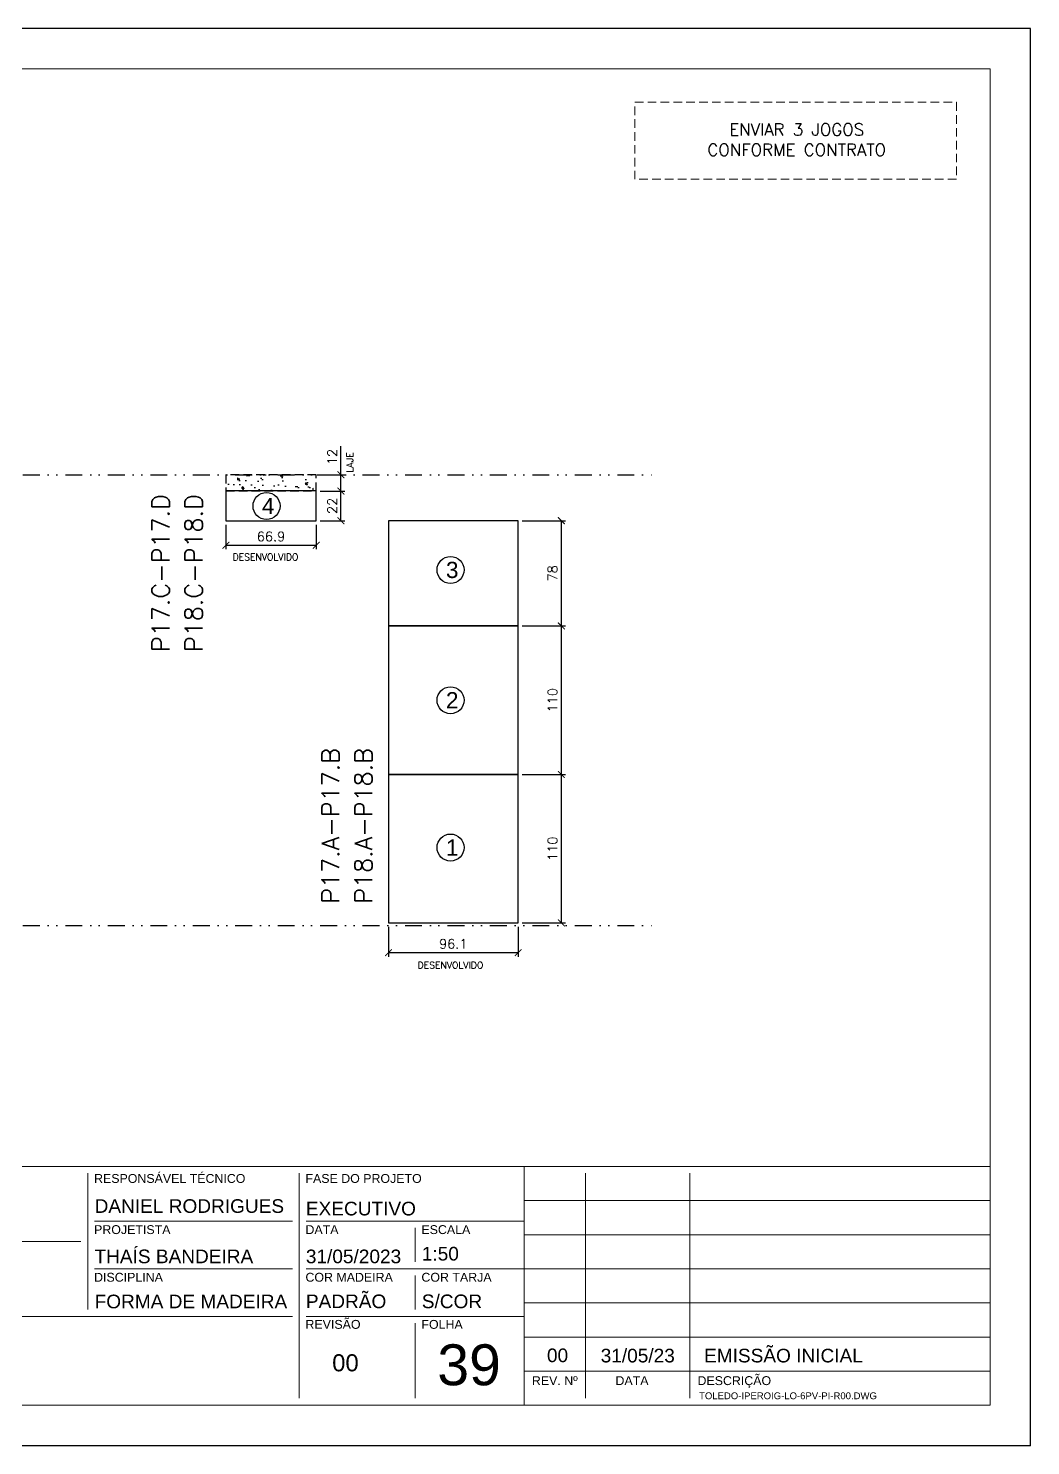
# Model space of a CAD drawing. Extents: x -23436 to 4767, y -4131 to 9755.
# Drawn here: x -15179 to -14436, y -1668 to -618 of the extents above; entities that cross this region are included whole.
import ezdxf
from ezdxf.enums import TextEntityAlignment as Align

# ---------------------------------------------------------------- set-up
doc = ezdxf.new("R2010")
doc.units = 0
doc.header["$PDMODE"] = 2
doc.header["$PDSIZE"] = 10
for name, pattern in [('DASHED2', [9.525, 6.35, -3.175]), ('DIVIDE2', [0.625, 0.25, -0.125, 0, -0.125, 0, -0.125]), ('HIDDEN', [9.525, 6.35, -3.175])]:
    doc.linetypes.add(name, pattern=pattern)
doc.layers.get('0').update_dxf_attribs({"lineweight": 13})
doc.layers.get('Defpoints').update_dxf_attribs({"lineweight": 13})
for name, color, linetype in [('Concreto', 250, 'HIDDEN'), ('Cota', 4, 'Continuous'), ('MB Logo', 254, 'Continuous'), ('Nível', 160, 'Continuous'), ('Painéis', 30, 'Continuous'), ('Romaneio', 10, 'Continuous')]:
    doc.layers.add(name, color=color, linetype=linetype)
for name, color, linetype, lineweight in [('cotas', 4, 'Continuous', 13), ('FOLHA MB', 7, 'Continuous', 13), ('N° FOLHA', 5, 'Continuous', 13), ('Texto Seção', 7, 'Continuous', 15)]:
    doc.layers.add(name, color=color, linetype=linetype, lineweight=lineweight)
doc.layers.add('Laje_Perimetro', color=7, linetype='Continuous', plot=False)
doc.styles.add('ARIAL', font='arial.ttf', dxfattribs={"oblique": 15, "height": 25})
doc.styles.add('MB_C01', font='arial.ttf', dxfattribs={"height": 1.3})
doc.styles.add('MB_C02', font='arial.ttf', dxfattribs={"height": 2})
doc.styles.add('MB_C03', font='arial.ttf', dxfattribs={"height": 2.5})
doc.styles.add('MB_C04', font='arial.ttf', dxfattribs={"height": 6})
doc.styles.add('MtXpl_Lucida_Sans_Un', font='l_10646.ttf')
doc.styles.add('REGUA-120', font='ROMANS.shx', dxfattribs={"height": 15})
doc.styles.add('ROMANS', font='romans.shx')
doc.dimstyles.new('PAINEL', dxfattribs={"dimtxt": 7, "dimasz": 5, "dimexe": 3, "dimexo": 3, "dimgap": 3, "dimtad": 1, "dimdec": 1, "dimzin": 12, "dimdsep": 46, "dimtxsty": 'ROMANS', "dimblk": 'ARCHTICK', "dimcen": 0, "dimclrd": 4, "dimclre": 4, "dimclrt": 1, "dimadec": 1, "dimazin": 3, "dimtfac": 1, "dimtdec": 1, "dimtmove": 0, "dimatfit": 3, "dimldrblk": 'OBLIQUE', "dimfxl": 0, "dimtolj": 1, "dimtzin": 12, "dimarcsym": 0})

# ---------------------------------------------------------------- blocks, each defined once
blk = doc.blocks.new('MB-NOVO')
at = {"layer": 'MB Logo', "linetype": 'Continuous'}
h = blk.add_hatch(color=256, dxfattribs=at)
h.dxf.hatch_style = 1
h.set_gradient(color1=(242, 132, 69), color2=(247, 180, 141), rotation=90, tint=1)
h.paths.add_polyline_path([(-18529.6, 10980.8), (-18475.7, 10980.8, 0.706757), (-18468.7, 11008, 0.681802), (-18476.7, 11034.9), (-18529.4, 11034.9, 0.243712), (-18530.2, 11034.5), (-18551.7, 11003.9), (-18573.3, 11034.5, 0.243712), (-18574.1, 11034.9), (-18586.5, 11034.9), (-18586.5, 10980.8), (-18573.9, 10980.8), (-18573.9, 11012.9), (-18551.7, 10981.5), (-18529.6, 11012.9)])
h.paths.add_polyline_path([(-18516.8, 11014.1), (-18516.8, 11022), (-18477.8, 11022, -0.414214), (-18475.8, 11020), (-18475.8, 11016.1, -0.414214), (-18477.8, 11014.1)], flags=16)
h.paths.add_polyline_path([(-18516.8, 11001.4), (-18476.8, 11001.4, -0.414214), (-18474.8, 10999.4), (-18474.8, 10995.5, -0.414214), (-18476.8, 10993.5), (-18516.8, 10993.5)], flags=16)
at = {"layer": 'MB Logo', "true_color": 0x262626}
h = blk.add_hatch(color=250, dxfattribs=at)
h.dxf.hatch_style = 1
h.paths.add_polyline_path([(-18537.3, 11033.3, 0.60809), (-18538.1, 11034.9), (-18565.3, 11034.9, 0.60809), (-18566.1, 11033.3), (-18552.5, 11014, 0.518202), (-18550.9, 11014)])
h = blk.add_hatch(color=250, dxfattribs=at)
h.dxf.hatch_style = 1
h.paths.add_polyline_path([(-18456.2, 11011.3), (-18456.2, 11024.6), (-18434.2, 11024.6), (-18434.2, 11034.9), (-18476.7, 11034.9, -0.681802), (-18468.7, 11008, -0.706757), (-18475.7, 10980.8), (-18456.2, 10980.8), (-18456.2, 11001.4), (-18437.8, 11001.4), (-18437.8, 11011.3)])
h = blk.add_hatch(color=250, dxfattribs=at)
h.dxf.hatch_style = 1
h.paths.add_polyline_path([(-18435.9, 11007.9, 1), (-18381.9, 11007.9, 1)])
edge = h.paths.add_edge_path(flags=16)
edge.add_ellipse((-18409, 11007.7), major_axis=(0, 16.8), ratio=0.916255, start_angle=0, end_angle=360)
h = blk.add_hatch(color=250, dxfattribs=at)
h.dxf.hatch_style = 1
h.paths.add_polyline_path([(-18357, 11034.9), (-18380.2, 11034.9), (-18380.2, 10980.8), (-18367.6, 10980.8), (-18367.6, 11000.7), (-18363.4, 11000.7, -0.195765), (-18360.9, 10998.9), (-18351.8, 10983.2, 0.261385), (-18347.5, 10980.8), (-18336.4, 10980.8), (-18347.5, 10999, 0.082429), (-18349.6, 11001.5), (-18351.9, 11003.4, 0.81838)])
h.paths.add_polyline_path([(-18360.8, 11009), (-18367.6, 11009), (-18367.6, 11025), (-18360.8, 11025, -0.92578)], flags=16)
h = blk.add_hatch(color=250, dxfattribs=at)
h.dxf.hatch_style = 1
h.paths.add_polyline_path([(-18286.6, 11015.9), (-18286.6, 10980.8), (-18275.8, 10980.8), (-18275.8, 11034.9), (-18286.6, 11034.9, 0.216647), (-18289.4, 11032.4), (-18305.5, 10999.8), (-18321.6, 11032.7, 0.199908), (-18324.3, 11034.9), (-18335.2, 11034.9), (-18335.2, 10980.8), (-18324.3, 10980.8), (-18324.3, 11015.9), (-18310.4, 10989.3, 0.279644), (-18306, 10986.6, 0.340986), (-18300.5, 10989.3)])
h = blk.add_hatch(color=250, dxfattribs=at)
h.dxf.hatch_style = 1
h.paths.add_polyline_path([(-18274.4, 10980.8), (-18265, 10980.8, 0.322517), (-18260.2, 10984.3), (-18257.3, 10993), (-18237.2, 10993), (-18234.3, 10984.3, 0.322517), (-18229.5, 10980.8), (-18220.3, 10980.8), (-18241.2, 11034.9), (-18253.4, 11034.9)])
h.paths.add_polyline_path([(-18254.4, 11001.6), (-18247.3, 11023), (-18240.1, 11001.6)], flags=16)
h = blk.add_hatch(color=250, dxfattribs=at)
h.dxf.hatch_style = 1
h.paths.add_polyline_path([(-18206, 11024, -0.247671), (-18196.9, 11024.3), (-18193.5, 11022.5, 0.40799), (-18188.2, 11024.1), (-18185.4, 11029.1, 0.392837), (-18216.2, 11028.7, 0.467779), (-18213.3, 11006.3, 0.077523), (-18201.2, 11002.1, -0.214206), (-18196.1, 10997.9, -0.284295), (-18198.2, 10991.4, -0.26924), (-18208.8, 10991.6), (-18212.2, 10993.6, 0.407727), (-18219, 10992.1), (-18221.8, 10987.7, 0.296878), (-18193.2, 10983.1, 0.272251), (-18184.9, 10995.3), (-18184.6, 10997.9, 0.348906), (-18193.7, 11011.2), (-18200.4, 11013.5, -0.045018), (-18205.8, 11015.7, -0.618284)])
at = {"layer": 'MB Logo', "linetype": 'Continuous'}
blk.add_line((-18586.5, 10945.9), (-18184.8, 10945.9), dxfattribs=at)
at = {"layer": 'MB Logo', "color": 23, "linetype": 'Continuous', "true_color": 0xf28445}
for points in [[(-18573.3, 11034.5, 0.243712), (-18574.1, 11034.9), (-18586.5, 11034.9), (-18586.5, 10980.8), (-18573.9, 10980.8), (-18573.9, 11012.9), (-18551.7, 10981.5), (-18529.6, 11012.9), (-18529.6, 10980.8), (-18475.7, 10980.8, 0.706757), (-18468.7, 11008, 0.681802), (-18476.7, 11034.9), (-18529.4, 11034.9, 0.243712), (-18530.2, 11034.5), (-18551.7, 11003.9)], [(-18516.8, 11022), (-18477.8, 11022, -0.414214), (-18475.8, 11020), (-18475.8, 11016.1, -0.414214), (-18477.8, 11014.1), (-18516.8, 11014.1)], [(-18516.8, 11001.4), (-18476.8, 11001.4, -0.414214), (-18474.8, 10999.4), (-18474.8, 10995.5, -0.414214), (-18476.8, 10993.5), (-18516.8, 10993.5)]]:
    blk.add_lwpolyline(points, format="xyb", close=True, dxfattribs=at)
at = {"layer": 'MB Logo', "color": 250, "true_color": 0x262626}
for points in [[(-18537.3, 11033.3, 0.60809), (-18538.1, 11034.9), (-18565.3, 11034.9, 0.60809), (-18566.1, 11033.3), (-18552.5, 11014, 0.518202), (-18550.9, 11014)], [(-18437.8, 11011.3), (-18456.2, 11011.3), (-18456.2, 11024.6), (-18434.2, 11024.6), (-18434.2, 11034.9), (-18476.7, 11034.9, -0.681802), (-18468.7, 11008, -0.706757), (-18475.7, 10980.8), (-18456.2, 10980.8), (-18456.2, 11001.4), (-18437.8, 11001.4)], [(-18347.5, 10980.8), (-18336.4, 10980.8), (-18347.5, 10999, 0.082429), (-18349.6, 11001.5), (-18351.9, 11003.4, 0.81838), (-18357, 11034.9), (-18380.2, 11034.9), (-18380.2, 10980.8), (-18367.6, 10980.8), (-18367.6, 11000.7), (-18363.4, 11000.7, -0.209789), (-18360.8, 10998.7), (-18351.8, 10983.2, 0.261385)], [(-18286.6, 11015.9), (-18286.6, 10980.8), (-18275.8, 10980.8), (-18275.8, 11034.9), (-18286.6, 11034.9, 0.216647), (-18289.4, 11032.4), (-18305.5, 10999.8), (-18321.5, 11032.4, 0.216647), (-18324.3, 11034.9), (-18335.2, 11034.9), (-18335.2, 10980.8), (-18324.3, 10980.8), (-18324.3, 11015.9), (-18310.4, 10989.3, 0.279644), (-18306, 10986.6), (-18304.9, 10986.6, 0.279644), (-18300.5, 10989.3)], [(-18265, 10980.8, 0.322517), (-18260.2, 10984.3), (-18257.3, 10993), (-18237.2, 10993), (-18234.3, 10984.3, 0.322517), (-18229.5, 10980.8), (-18220.3, 10980.8), (-18241.2, 11034.9), (-18253.4, 11034.9), (-18274.4, 10980.8)], [(-18206.2, 11015.9, -0.549626), (-18206.4, 11023.8, -0.258723), (-18196.9, 11024.3), (-18193.5, 11022.5, 0.40799), (-18188.2, 11024.1), (-18185.4, 11029.1, 0.392837), (-18216.2, 11028.7, 0.467779), (-18213.3, 11006.3, 0.077523), (-18201.2, 11002.1, -0.203897), (-18196.3, 10998.2), (-18196.1, 10997.8, -0.267611), (-18198, 10991.6), (-18198.5, 10991.3, -0.261145), (-18208.8, 10991.6), (-18212.2, 10993.6, 0.407727), (-18219, 10992.1), (-18221.8, 10987.7, 0.296878), (-18193.2, 10983.1, 0.265963), (-18184.9, 10994.9), (-18184.7, 10997.6, 0.340466), (-18193.1, 11011), (-18200.4, 11013.5, -0.049298)], [(-18367.6, 11009), (-18360.8, 11009, 0.92578), (-18360.8, 11025), (-18367.6, 11025)]]:
    blk.add_lwpolyline(points, format="xyb", close=True, dxfattribs=at)
blk.add_lwpolyline([(-18247.3, 11023), (-18254.4, 11001.6), (-18240.1, 11001.6)], close=True, dxfattribs=at)
at = {"layer": 'MB Logo', "color": 250, "true_color": 0x262626, "style": 'MtXpl_Lucida_Sans_Un'}
for s, height, p in [('F', 8.12, (-18586.8, 10959.8)), ('O', 8.12, (-18567.5, 10959.8)), ('R', 8.12, (-18545.6, 10959.8)), ('M', 8.12, (-18525.4, 10959.8)), ('A', 8.12, (-18502.5, 10959.8)), ('S', 8.12, (-18481.9, 10959.8)), ('P', 8.12, (-18447.3, 10959.8)), ('R', 8.12, (-18427.8, 10959.8)), ('É', 8.12, (-18407.5, 10959.8)), ('-', 8.12, (-18389.6, 10959.8)), ('F', 8.12, (-18371.4, 10959.8)), ('A', 8.12, (-18353.3, 10959.8)), ('B', 8.12, (-18332.1, 10959.8)), ('R', 8.12, (-18312.2, 10959.8)), ('I', 8.12, (-18292.7, 10959.8)), ('C', 8.12, (-18276.6, 10959.8)), ('A', 8.12, (-18256.3, 10959.8)), ('D', 8.12, (-18235.5, 10959.8)), ('A', 8.12, (-18214.6, 10959.8)), ('S', 8.12, (-18193.6, 10959.8)), ('DIREITOS AUTORAIS PROTEGIDOS PELA LEI Nº 9610/98', 8.122, (-18540.4, 10887.8))]:
    blk.add_text(s, height=height, dxfattribs=at).set_placement(p)
at = {"layer": 'MB Logo', "style": 'MtXpl_Lucida_Sans_Un'}
for s, p in [('Rua José Santa Rosa, 1300 - Jd Nova Limeira - Limeira / SP', (-18549.2, 10917.8)), ('(19) 3440-2240 - email:projetos@mbformas.com.br - www.mbformas.com.br', (-18601.5, 10902.8))]:
    blk.add_text(s, height=8.122, dxfattribs=at).set_placement(p)
blk = doc.blocks.new('A$C169d8357')
at = {"layer": 'FOLHA MB', "color": 1}
for p, q in [((1109.8, 356.7), (70, 356.7)), ((445.6, 351.7), (445.6, 185)), ((786.6, 351.7), (786.6, 250.7)), ((943.1, 351.7), (943.1, 185)), ((1109.8, 356.7), (1109.8, 179.9)), ((1455, 356.7), (1109.8, 356.7)), ((1155.3, 185), (1155.3, 351.7)), ((1232.6, 351.7), (1232.6, 185)), ((1455, 331.5), (1109.8, 331.5)), ((938.1, 316.3), (791.6, 316.3)), ((1109.8, 316.3), (948.2, 316.3)), ((1029, 311.3), (1029, 286)), ((1455, 306.2), (1109.8, 306.2)), ((781.5, 301.2), (450.7, 301.2)), ((938.1, 281), (791.6, 281)), ((1109.8, 281), (948.2, 281)), ((1029, 275.9), (1029, 250.7)), ((1455, 281), (1109.8, 281)), ((1455, 255.7), (1109.8, 255.7)), ((938.1, 245.6), (450.7, 245.6)), ((1109.8, 245.6), (948.2, 245.6)), ((1029, 240.6), (1029, 185)), ((1455, 230.4), (1109.8, 230.4)), ((1455, 205.2), (1109.8, 205.2))]:
    blk.add_line(p, q, dxfattribs=at)
for points in [[(0, 1199.9), (0, 149.9), (1485, 149.9), (1485, 1199.9)], [(70, 1169.9), (70, 179.9), (1455, 179.9), (1455, 1169.9)]]:
    blk.add_lwpolyline(points, close=True, dxfattribs=at)
at = {"layer": 'MB Logo', "xscale": 0.8642040370897565, "yscale": 0.8642040370897565, "zscale": 0.8642040370897565}
blk.add_blockref('MB-NOVO', (16148.7, -9204.8), dxfattribs=at)
at = {"layer": 'FOLHA MB', "color": 6}
for s, height, style, p in [('CLIENTE', 6.57, 'MB_C01', (454.3, 346.1)), ('RESPONSÁVEL TÉCNICO', 6.566, 'MB_C01', (791.2, 344.6)), ('FASE DO PROJETO', 6.566, 'MB_C01', (947.8, 344.6)), ('Rua Hungria, 620-10ºAndar SP /  São Paulo', 10.102, 'MB_C02', (459.7, 307.8)), ('PROJETISTA', 6.57, 'MB_C01', (791.2, 306.7)), ('DATA', 6.57, 'MB_C01', (947.8, 306.7)), ('ESCALA', 6.57, 'MB_C01', (1033.7, 306.7)), ('EMPREENDIMENTO E LOCAL', 6.566, 'MB_C01', (454.3, 290.6)), ('DISCIPLINA', 6.57, 'MB_C01', (791.2, 271.4)), ('COR MADEIRA', 6.566, 'MB_C01', (947.8, 271.4)), ('COR TARJA', 6.57, 'MB_C01', (1033.7, 271.4)), ('Rua Iperoig, 180-perdizes-SP /  São Paulo', 10.102, 'MB_C02', (459.7, 252.7)), ('TÍTULO', 6.57, 'MB_C01', (454.3, 235)), ('REVISÃO', 6.57, 'MB_C01', (947.8, 236.5)), ('FOLHA', 6.57, 'MB_C01', (1033.7, 236.5)), ('PROJETO EXECUTIVO DE PILARES', 10.102, 'MB_C02', (459.7, 192.3))]:
    blk.add_text(s, height=height, dxfattribs=dict(at, style=style)).set_placement(p)
at = {"layer": 'FOLHA MB', "color": 5}
for s, height, style, p in [('TOLEDO FERRARI', 12.628, 'MB_C03', (459.7, 328.8)), ('DANIEL RODRIGUES', 10.102, 'MB_C02', (791.6, 322.4)), ('EXECUTIVO', 10.1, 'MB_C02', (948.1, 320.5)), ('THAÍS BANDEIRA', 10.102, 'MB_C02', (791.5, 285.1)), ('31/05/2023', 10.1, 'MB_C02', (948.1, 285.1)), ('1:50', 10.1, 'MB_C02', (1034, 287.1)), ('IPEROIG', 12.63, 'MB_C03', (459.7, 273.3)), ('PADRÃO', 10.1, 'MB_C02', (948.1, 251.8)), ('FORMA DE MADEIRA', 10.102, 'MB_C02', (791.6, 251.7)), ('S/COR', 10.1, 'MB_C02', (1034, 251.8)), ('6º PAVIMENTO', 12.628, 'MB_C03', (459.7, 215.3)), ('00', 10.1, 'MB_C02', (1126.7, 211.8)), ('31/05/23', 10.1, 'MB_C02', (1166.5, 211.6)), ('EMISSÃO INICIAL', 10.102, 'MB_C02', (1243.1, 211.6)), ('00', 12.63, 'MB_C03', (967.6, 205))]:
    blk.add_text(s, height=height, dxfattribs=dict(at, style=style)).set_placement(p)
at = {"layer": 'FOLHA MB', "color": 6, "style": 'MB_C01'}
for s, p in [('REV. Nº', (1132.5, 198.1)), ('DATA', (1189.7, 198.1)), ('DESCRIÇÃO', (1265.5, 198.1))]:
    blk.add_text(s, height=6.57, dxfattribs=at).set_placement(p, align=Align.MIDDLE_CENTER)
at = {"layer": 'FOLHA MB', "insert": (1239.4, 189.4), "char_height": 5.051, "width": 210.818, "attachment_point": 1, "style": 'MB_C04'}
blk.add_mtext('TOLEDO-IPEROIG-LO-6PV-PI-R00.DWG', dxfattribs=at)
blk = doc.blocks.new('_ArchTick')
at = {"color": 0, "linetype": 'ByBlock', "const_width": 0.15}
blk.add_lwpolyline([(-0.5, -0.5), (0.5, 0.5)], dxfattribs=at)
blk = doc.blocks.new('*D908')
at = {"layer": 'Cota', "color": 4, "lineweight": -2, "transparency": 16777216}
for p, q in [((-14912.1, -1283.5), (-14912.1, -1305.5)), ((-14816, -1283.5), (-14816, -1305.5)), ((-14912.1, -1302.5), (-14816, -1302.5))]:
    blk.add_line(p, q, dxfattribs=at)
at = {"layer": 'Defpoints', "color": 0, "transparency": 16777216}
for p in [(-14912.1, -1280.5), (-14816, -1280.5), (-14816, -1302.5)]:
    blk.add_point(p, dxfattribs=at)
at = {"layer": 'Cota', "color": 4, "lineweight": -2, "transparency": 16777216, "xscale": 5, "yscale": 5, "zscale": 5, "rotation": 180}
blk.add_blockref('_ArchTick', (-14912.1, -1302.5), dxfattribs=at)
at = {"layer": 'Cota', "color": 4, "lineweight": -2, "transparency": 16777216, "xscale": 5, "yscale": 5, "zscale": 5}
blk.add_blockref('_ArchTick', (-14816, -1302.5), dxfattribs=at)
at = {"layer": 'Cota', "color": 1, "transparency": 16777216, "insert": (-14864.1, -1296), "char_height": 7, "attachment_point": 5, "style": 'ROMANS'}
blk.add_mtext('\\A1;96.1', dxfattribs=at)
blk = doc.blocks.new('_OBLIQUE')
at = {"color": 0, "linetype": 'ByBlock', "lineweight": -2}
for p, q in [((0, 0), (-1, 0)), ((-0.5, -0.5), (0.5, 0.5))]:
    blk.add_line(p, q, dxfattribs=at)
blk = doc.blocks.new('*D909')
at = {"layer": 'Cota', "color": 4, "lineweight": -2, "transparency": 16777216}
for p, q in [((-14813, -1170.5), (-14781, -1170.5)), ((-14784, -1280.5), (-14784, -1170.5)), ((-14813, -1280.5), (-14781, -1280.5))]:
    blk.add_line(p, q, dxfattribs=at)
at = {"layer": 'Defpoints', "color": 0, "transparency": 16777216}
for p in [(-14816, -1170.5), (-14784, -1170.5), (-14816, -1280.5)]:
    blk.add_point(p, dxfattribs=at)
at = {"layer": 'Cota', "color": 4, "lineweight": -2, "transparency": 16777216, "xscale": 5, "yscale": 5, "zscale": 5}
for p, rotation in [((-14784, -1170.5), 90), ((-14784, -1280.5), 270)]:
    blk.add_blockref('_ArchTick', p, dxfattribs=dict(at, rotation=rotation))
at = {"layer": 'Cota', "color": 1, "transparency": 16777216, "insert": (-14790.5, -1225.5), "char_height": 7, "attachment_point": 5, "rotation": 90, "style": 'ROMANS'}
blk.add_mtext('\\A1;110', dxfattribs=at)
blk = doc.blocks.new('*D910')
at = {"layer": 'Cota', "color": 4, "lineweight": -2, "transparency": 16777216}
for p, q in [((-14813, -1060.5), (-14781, -1060.5)), ((-14784, -1170.5), (-14784, -1060.5)), ((-14813, -1170.5), (-14781, -1170.5))]:
    blk.add_line(p, q, dxfattribs=at)
at = {"layer": 'Defpoints', "color": 0, "transparency": 16777216}
for p in [(-14816, -1060.5), (-14784, -1060.5), (-14816, -1170.5)]:
    blk.add_point(p, dxfattribs=at)
at = {"layer": 'Cota', "color": 4, "lineweight": -2, "transparency": 16777216, "xscale": 5, "yscale": 5, "zscale": 5}
for p, rotation in [((-14784, -1060.5), 90), ((-14784, -1170.5), 270)]:
    blk.add_blockref('_ArchTick', p, dxfattribs=dict(at, rotation=rotation))
at = {"layer": 'Cota', "color": 1, "transparency": 16777216, "insert": (-14790.5, -1115.5), "char_height": 7, "attachment_point": 5, "rotation": 90, "style": 'ROMANS'}
blk.add_mtext('\\A1;110', dxfattribs=at)
blk = doc.blocks.new('*D911')
at = {"layer": 'Cota', "color": 4, "lineweight": -2, "transparency": 16777216}
for p, q in [((-14813, -982.5), (-14781, -982.5)), ((-14784, -1060.5), (-14784, -982.5)), ((-14813, -1060.5), (-14781, -1060.5))]:
    blk.add_line(p, q, dxfattribs=at)
at = {"layer": 'Defpoints', "color": 0, "transparency": 16777216}
for p in [(-14816, -982.5), (-14784, -982.5), (-14816, -1060.5)]:
    blk.add_point(p, dxfattribs=at)
at = {"layer": 'Cota', "color": 4, "lineweight": -2, "transparency": 16777216, "xscale": 5, "yscale": 5, "zscale": 5}
for p, rotation in [((-14784, -982.5), 90), ((-14784, -1060.5), 270)]:
    blk.add_blockref('_ArchTick', p, dxfattribs=dict(at, rotation=rotation))
at = {"layer": 'Cota', "color": 1, "transparency": 16777216, "insert": (-14790.5, -1021.5), "char_height": 7, "attachment_point": 5, "rotation": 90, "style": 'ROMANS'}
blk.add_mtext('\\A1;78', dxfattribs=at)
blk = doc.blocks.new('*D912')
at = {"layer": 'Cota', "color": 4, "lineweight": -2, "transparency": 16777216}
for p, q in [((-15032.5, -985.5), (-15032.5, -1003.7)), ((-14965.6, -985.5), (-14965.6, -1003.7)), ((-15032.5, -1000.7), (-14965.6, -1000.7))]:
    blk.add_line(p, q, dxfattribs=at)
at = {"layer": 'Defpoints', "color": 0, "transparency": 16777216}
for p in [(-15032.5, -982.5), (-14965.6, -982.5), (-14965.6, -1000.7)]:
    blk.add_point(p, dxfattribs=at)
at = {"layer": 'Cota', "color": 4, "lineweight": -2, "transparency": 16777216, "xscale": 5, "yscale": 5, "zscale": 5, "rotation": 180}
blk.add_blockref('_ArchTick', (-15032.5, -1000.7), dxfattribs=at)
at = {"layer": 'Cota', "color": 4, "lineweight": -2, "transparency": 16777216, "xscale": 5, "yscale": 5, "zscale": 5}
blk.add_blockref('_ArchTick', (-14965.6, -1000.7), dxfattribs=at)
at = {"layer": 'Cota', "color": 1, "transparency": 16777216, "insert": (-14999.1, -994.2), "char_height": 7, "attachment_point": 5, "style": 'ROMANS'}
blk.add_mtext('\\A1;66.9', dxfattribs=at)
blk = doc.blocks.new('*D913')
at = {"layer": 'Cota', "color": 4, "lineweight": -2, "transparency": 16777216}
for p, q in [((-14962.6, -960.5), (-14944.3, -960.5)), ((-14947.3, -982.5), (-14947.3, -960.5)), ((-14962.6, -982.5), (-14944.3, -982.5))]:
    blk.add_line(p, q, dxfattribs=at)
at = {"layer": 'Defpoints', "color": 0, "transparency": 16777216}
for p in [(-14965.6, -960.5), (-14947.3, -960.5), (-14965.6, -982.5)]:
    blk.add_point(p, dxfattribs=at)
at = {"layer": 'Cota', "color": 4, "lineweight": -2, "transparency": 16777216, "xscale": 5, "yscale": 5, "zscale": 5}
for p, rotation in [((-14947.3, -960.5), 90), ((-14947.3, -982.5), 270)]:
    blk.add_blockref('_ArchTick', p, dxfattribs=dict(at, rotation=rotation))
at = {"layer": 'Cota', "color": 1, "transparency": 16777216, "insert": (-14953.8, -971.5), "char_height": 7, "attachment_point": 5, "rotation": 90, "style": 'ROMANS'}
blk.add_mtext('\\A1;22', dxfattribs=at)
blk = doc.blocks.new('*D914')
at = {"layer": 'Cota', "color": 4, "lineweight": -2, "transparency": 16777216}
for p, q in [((-14947.3, -948.5), (-14947.3, -927.2)), ((-14964.8, -948.5), (-14944.3, -948.5)), ((-14947.3, -960.5), (-14947.3, -948.5)), ((-14962.6, -960.5), (-14944.3, -960.5))]:
    blk.add_line(p, q, dxfattribs=at)
at = {"layer": 'Defpoints', "color": 0, "transparency": 16777216}
for p in [(-14967.8, -948.5), (-14947.3, -948.5), (-14965.6, -960.5)]:
    blk.add_point(p, dxfattribs=at)
at = {"layer": 'Cota', "color": 4, "lineweight": -2, "transparency": 16777216, "xscale": 5, "yscale": 5, "zscale": 5}
for p, rotation in [((-14947.3, -948.5), 90), ((-14947.3, -960.5), 270)]:
    blk.add_blockref('_ArchTick', p, dxfattribs=dict(at, rotation=rotation))
at = {"layer": 'Cota', "color": 1, "transparency": 16777216, "insert": (-14953.8, -935.3), "char_height": 7, "attachment_point": 5, "rotation": 90, "style": 'ROMANS'}
blk.add_mtext('\\A1;12', dxfattribs=at)

msp = doc.modelspace()

# ---------------------------------------------------------------- hatches: boundary and pattern name
at = {"layer": 'Concreto'}
h = msp.add_hatch(dxfattribs=at)
h.set_pattern_fill('AR-CONC', color=256, scale=0.1, angle=-90)
h.set_pattern_definition([(320, (3075.408, 93.548), (-1.593909, -18.218467), [1.905, -20.955]), (265, (3075.408, 93.548), (19.105685, 3.524342), [1.524, -16.764058]), (10.45144, (3075.275, 92.03), (17.511775, -14.694125), [1.619, -17.809024]), (316.1842, (3080.488, 93.548), (-4.204233, -27.107904), [2.8575, -31.4325]), (6.63556, (3080.138, 91.29), (24.742612, -23.740413), [2.428502, -26.71356]), (261.18415, (3080.488, 93.548), (24.742612, -23.740413), [2.285997, -25.145973]), (291, (3079.218, 91.008), (-10.22652, -15.161439), [1.905, -20.955]), (236, (3079.218, 91.008), (18.418797, -6.180203), [1.524, -16.764]), (341.45144, (3078.366, 89.745), (8.192277, -21.341642), [1.619, -17.808994]), (307.5, (3075.408, 93.548), (8.455504, -0.3088603), [0, -16.5608, 0, -17.018, 0, -16.8275]), (277.5, (3075.408, 93.548), (10.0180575, -6.6819663), [0, -9.7028, 0, -16.1798, 0, -6.4135]), (237.5, (3075.408, 99.212), (-0.5728744, -13.5590595), [0, -6.35, 0, -19.812, 0, -26.289]), (227.5, (3075.408, 101.752), (2.542649, -14.812918), [0, -8.255, 0, -13.1572, 0, -18.669])])
h.paths.add_polyline_path([(-15032.503, -960.488), (-14967.803, -960.488), (-14967.803, -948.488), (-15032.503, -948.488)])

# ---------------------------------------------------------------- linework, layer by layer
msp.add_lwpolyline([(-15032.503, -960.488), (-14965.603, -960.488), (-14965.603, -948.488), (-15032.503, -948.488)], close=True, dxfattribs=at)
at = {"layer": 'cotas', "color": 1, "linetype": 'DASHED2'}
msp.add_lwpolyline([(-14491.344, -729.586), (-14729.54, -729.586), (-14729.54, -672.552), (-14491.344, -672.552)], close=True, dxfattribs=at)
at = {"layer": 'Laje_Perimetro'}
msp.add_lwpolyline([(-14436.356, -617.741), (-15921.377, -617.741), (-15921.377, -1667.741), (-14436.356, -1667.741)], close=True, dxfattribs=at)
at = {"layer": 'Nível', "linetype": 'DIVIDE2', "ltscale": 50}
for p, q in [((-15623.136, -948.488), (-14716.771, -948.488)), ((-15623.136, -1282.488), (-14716.771, -1282.488))]:
    msp.add_line(p, q, dxfattribs=at)
at = {"layer": 'Painéis', "color": 32, "true_color": 0xcd6928}
for points in [[(-15032.503, -982.488), (-14965.603, -982.488), (-14965.603, -960.488), (-15032.503, -960.488)], [(-14912.1, -1060.488), (-14816, -1060.488), (-14816, -982.488), (-14912.1, -982.488)], [(-14912.1, -1170.488), (-14816, -1170.488), (-14816, -1060.488), (-14912.1, -1060.488)], [(-14912.1, -1280.488), (-14816, -1280.488), (-14816, -1170.488), (-14912.1, -1170.488)]]:
    msp.add_lwpolyline(points, close=True, dxfattribs=at)
at = {"layer": 'Romaneio'}
for centre in [(-15002.437, -971.587), (-14866.112, -1018.95), (-14866.112, -1115.498), (-14866.112, -1224.642)]:
    msp.add_circle(centre, 10, dxfattribs=at)

# ---------------------------------------------------------------- block references
at = {"layer": 'MB Logo'}
msp.add_blockref('A$C169d8357', (-15921.377, -1817.679), dxfattribs=at)

# ---------------------------------------------------------------- texts
at = {"layer": 'cotas', "color": 7, "insert": (-14609.654, -700.206), "char_height": 9, "width": 168.92715, "attachment_point": 5, "style": 'ROMANS'}
msp.add_mtext('\\A1;ENVIAR 3 JOGOS CONFORME CONTRATO', dxfattribs=at)
at = {"layer": 'N° FOLHA', "color": 5, "style": 'MB_C04'}
msp.add_text('39', height=30.3061, dxfattribs=at).set_placement((-14875.91, -1622.997))
at = {"layer": 'Romaneio', "color": 0, "style": 'ARIAL'}
for s, p in [('4', (-15001.184, -971.587)), ('3', (-14864.86, -1018.95)), ('2', (-14864.86, -1115.498)), ('1', (-14864.86, -1224.642))]:
    msp.add_text(s, height=12, dxfattribs=at).set_placement(p, align=Align.MIDDLE_CENTER)
at = {"layer": 'Texto Seção', "linetype": 'Continuous', "style": 'ROMANS'}
msp.add_text('LAJE', height=5, rotation=90, dxfattribs=at).set_placement((-14938.136, -946.834))
for p in [(-15027.531, -1011.862), (-14890.497, -1314.267)]:
    msp.add_text('DESENVOLVIDO', height=5, dxfattribs=at).set_placement(p)
at = {"layer": 'Texto Seção', "char_height": 13, "width": 285.32988, "attachment_point": 7, "rotation": 90, "style": 'REGUA-120'}
for s, insert in [('P17.C-P17.D', (-15074.316, -1079.818)), ('P18.C-P18.D', (-15049.835, -1079.818)), ('P17.A-P17.B', (-14948.535, -1266.263)), ('P18.A-P18.B', (-14924.053, -1266.263))]:
    msp.add_mtext(s, dxfattribs=dict(at, insert=insert))

# ---------------------------------------------------------------- dimensions: what is measured, and where the dimension line sits
at = {"layer": 'Cota'}
for base, p1, p2, picture, middle in [((-14947.337, -948.488), (-14965.603, -960.488), (-14967.769, -948.488), '*D914', (-14953.837, -935.321)), ((-14947.337, -960.488), (-14965.603, -982.488), (-14965.603, -960.488), '*D913', (-14953.837, -971.488)), ((-14783.975, -982.488), (-14816, -1060.488), (-14816, -982.488), '*D911', (-14790.475, -1021.488)), ((-14783.975, -1060.488), (-14816, -1170.488), (-14816, -1060.488), '*D910', (-14790.475, -1115.488)), ((-14783.975, -1170.488), (-14816, -1280.488), (-14816, -1170.488), '*D909', (-14790.475, -1225.488))]:
    dim = msp.add_linear_dim(base=base, p1=p1, p2=p2, angle=90, dimstyle='PAINEL', override={"dimarcsym": 2}, dxfattribs=at)
    dim.commit()
    dim.dimension.update_dxf_attribs({"geometry": picture, "text_midpoint": middle})
for base, p1, p2, picture, middle in [((-14965.603, -1000.73), (-15032.503, -982.488), (-14965.603, -982.488), '*D912', (-14999.053, -994.23)), ((-14816, -1302.472), (-14912.1, -1280.488), (-14816, -1280.488), '*D908', (-14864.05, -1295.972))]:
    dim = msp.add_linear_dim(base=base, p1=p1, p2=p2, dimstyle='PAINEL', override={"dimarcsym": 2}, dxfattribs=at)
    dim.commit()
    dim.dimension.update_dxf_attribs({"geometry": picture, "text_midpoint": middle})

doc.saveas('drawing.dxf')
